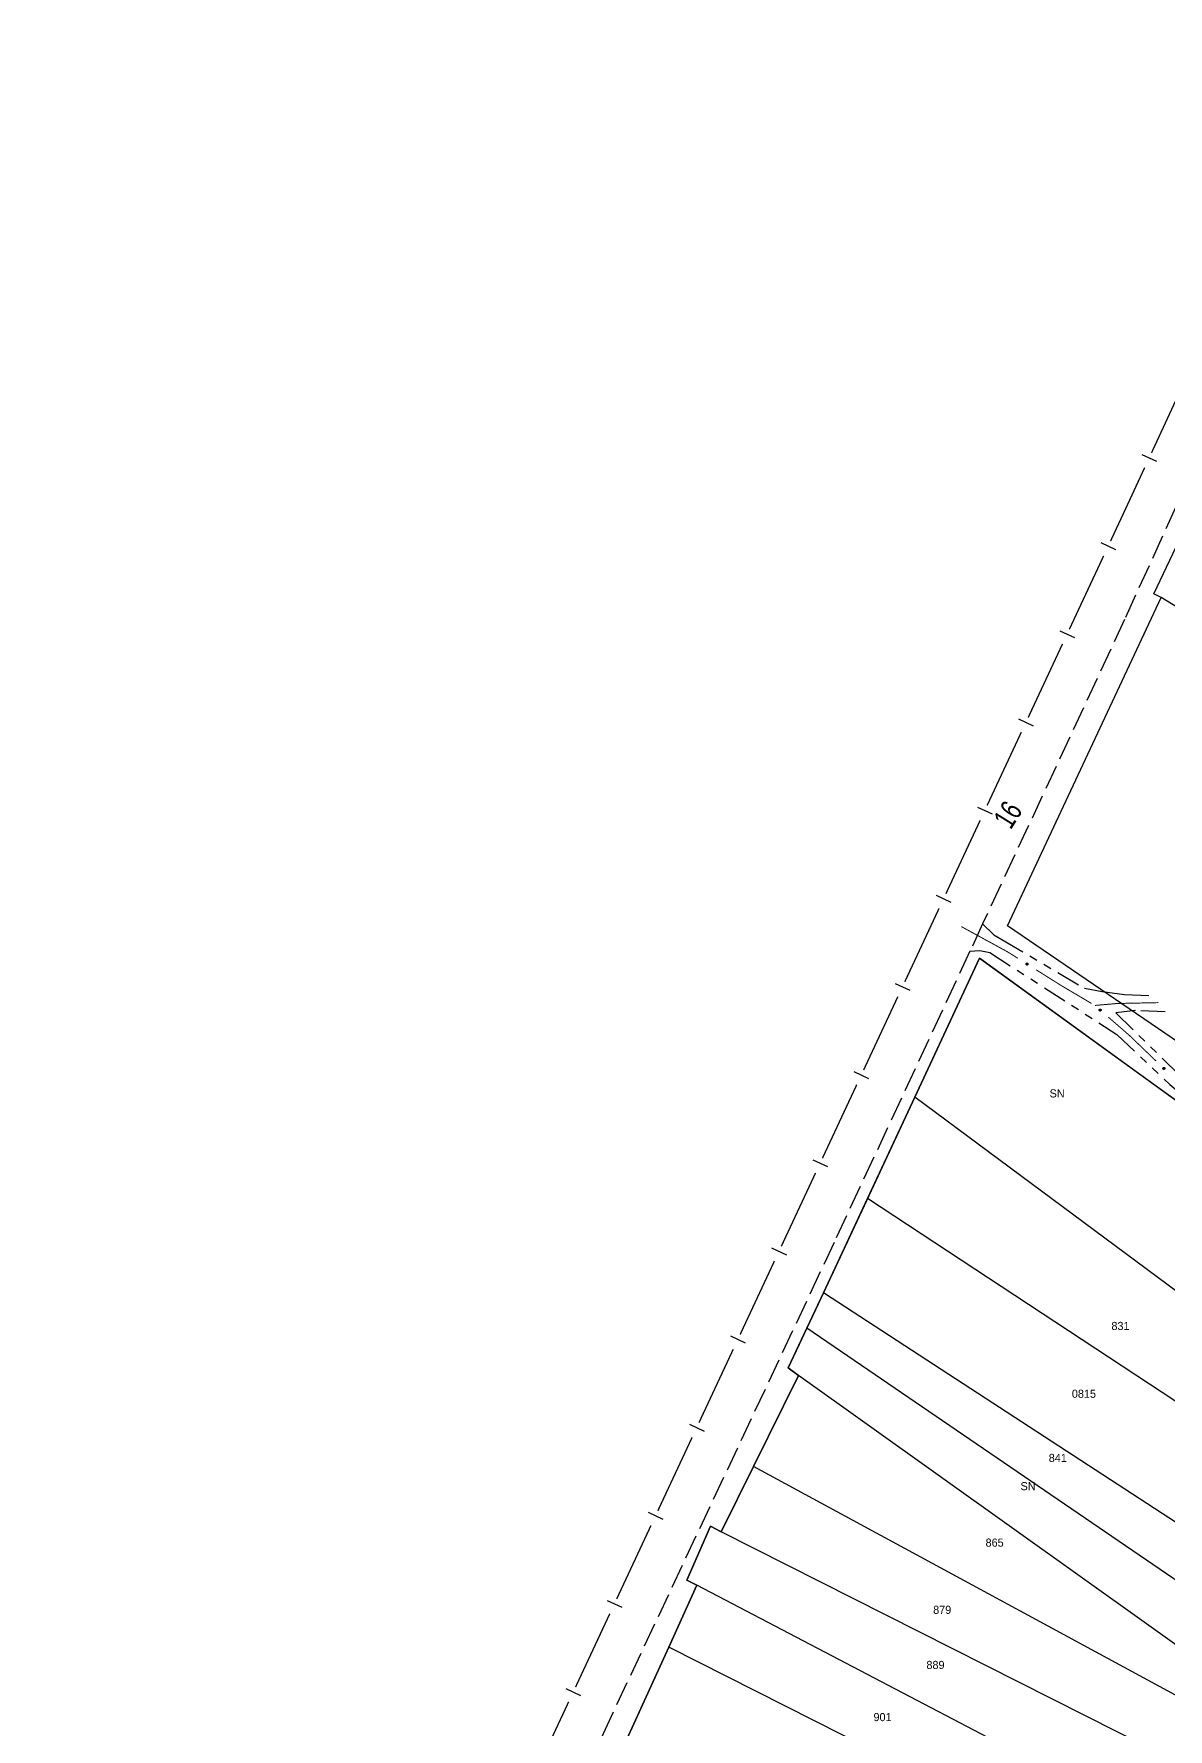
# Model space of a CAD drawing. Extents: x 204373 to 205952, y 4873300 to 4875179.
# Drawn here: x 204385.6 to 204595.5, y 4873976.1 to 4874289.7 of the extents above; entities that cross this region are included whole.
import ezdxf
from ezdxf.enums import TextEntityAlignment as Align

# ---------------------------------------------------------------- set-up
doc = ezdxf.new("R2010")
doc.units = 0
doc.header["$LTSCALE"] = 1.5
doc.header["$MEASUREMENT"] = 0
doc.linetypes.add('TRACO_11', pattern=[8, 3, -1, 3, -1])
doc.linetypes.add('TRACO_25', pattern=[8, 3, -1, 1, -1, 1, -1])
for name, color, linetype in [('CD_MALHA_LOTES', 7, 'CONTINUOUS'), ('LM-LIM-SETORES-BAIRROS', 250, 'CONTINUOUS'), ('RU-QUADRA', 220, 'CONTINUOUS'), ('SV-EIXO-RUA-N-PAV', 6, 'CONTINUOUS'), ('SV-RUA-NAO-PAV', 7, 'CONTINUOUS'), ('SV-RUA-PAVIM', 7, 'CONTINUOUS'), ('SV-TXT-RUA-PAV', 7, 'CONTINUOUS'), ('Th_NmrPort', 1, 'CONTINUOUS')]:
    doc.layers.add(name, color=color, linetype=linetype)
doc.styles.add('ARIAL', font='ARIAL.SHX')

msp = doc.modelspace()

# ---------------------------------------------------------------- linework, layer by layer
at = {"layer": 'CD_MALHA_LOTES', "linetype": 'Continuous', "flags": 128}
for points in [[(204592.835795, 4874186.134396), (204604.62197, 4874210.886664)], [(204594.183708, 4874185.406437), (204592.835795, 4874186.134396)], [(204565.80208, 4874124.718666), (204594.183708, 4874185.406437)], [(204634.408013, 4874160.910076), (204594.183708, 4874185.406437)], [(204637.395999, 4874075.836687), (204565.80208, 4874124.718666)], [(204548.599282, 4874092.980863), (204560.580126, 4874118.67822)], [(204560.580126, 4874118.67822), (204615.204462, 4874079.146554)], [(204539.873825, 4874074.230982), (204548.599282, 4874092.980863)], [(204597.40273, 4874056.800165), (204548.599282, 4874092.980863)], [(204531.754616, 4874056.783852), (204539.873825, 4874074.230982)], [(204616.770464, 4874023.61375), (204539.873825, 4874074.230982)], [(204528.65616, 4874050.246923), (204531.754616, 4874056.783852)], [(204605.210158, 4874008.939149), (204531.754616, 4874056.783852)], [(204525.171994, 4874042.896248), (204528.65616, 4874050.246923)], [(204625.369004, 4873984.187391), (204528.65616, 4874050.246923)], [(204518.766268, 4874024.677529), (204527.082654, 4874041.518602)], [(204527.082654, 4874041.518602), (204525.171994, 4874042.896248)], [(204618.207306, 4873976.46642), (204527.082654, 4874041.518602)], [(204512.786582, 4874012.568383), (204518.766268, 4874024.677529)], [(204609.355125, 4873975.55953), (204518.766268, 4874024.677529)], [(204506.45423, 4874003.642652), (204510.833142, 4874013.618581)], [(204510.833142, 4874013.618581), (204512.786582, 4874012.568383)], [(204604.615153, 4873966.211251), (204512.786582, 4874012.568383)], [(204503.092969, 4873991.259694), (204508.271832, 4874002.690539)], [(204508.271832, 4874002.690539), (204506.45423, 4874003.642652)], [(204599.042123, 4873955.219997), (204508.271832, 4874002.690539)], [(204495.370618, 4873974.214834), (204503.092969, 4873991.259694)], [(204567.615684, 4873958.635104), (204503.092969, 4873991.259694)]]:
    msp.add_lwpolyline(points, dxfattribs=at)
at = {"layer": 'LM-LIM-SETORES-BAIRROS', "const_width": 0.25}
for points in [[(204598.71641, 4874225.804813), (204592.414182, 4874212.192982)], [(204591.153736, 4874209.470616), (204587.792548, 4874202.210974)], [(204587.591471, 4874201.776679), (204584.832886, 4874195.867444)], [(204587.792548, 4874202.210974), (204587.591471, 4874201.776679)], [(204583.563874, 4874193.14906), (204577.218813, 4874179.557144)], [(204575.949801, 4874176.83876), (204569.60474, 4874163.246844)], [(204568.335728, 4874160.52846), (204561.990667, 4874146.936543)], [(204560.721654, 4874144.21816), (204554.376594, 4874130.626243)], [(204553.107581, 4874127.90786), (204546.76252, 4874114.315943)], [(204545.493508, 4874111.59756), (204539.148447, 4874098.005643)], [(204537.879435, 4874095.28726), (204531.534374, 4874081.695343)], [(204530.265362, 4874078.97696), (204523.920301, 4874065.385043)], [(204522.651289, 4874062.666659), (204516.306228, 4874049.074743)], [(204515.037216, 4874046.356359), (204508.692155, 4874032.764442)], [(204507.423143, 4874030.046059), (204501.078082, 4874016.454142)], [(204499.809069, 4874013.735759), (204493.464009, 4874000.143842)], [(204492.194996, 4873997.425459), (204485.849935, 4873983.833542)], [(204484.580923, 4873981.115159), (204478.235862, 4873967.523242)]]:
    msp.add_lwpolyline(points, dxfattribs=at)
at = {"layer": 'LM-LIM-SETORES-BAIRROS'}
for points in [[(204590.63285, 4874211.91575), (204593.355216, 4874210.655304)], [(204583.05069, 4874195.595822), (204585.769074, 4874194.32681)], [(204575.436617, 4874179.285522), (204578.155001, 4874178.01651)], [(204567.822544, 4874162.975222), (204570.540927, 4874161.70621)], [(204560.208471, 4874146.664922), (204562.926854, 4874145.39591)], [(204552.594398, 4874130.354622), (204555.312781, 4874129.085609)], [(204544.980325, 4874114.044321), (204547.698708, 4874112.775309)], [(204537.366252, 4874097.734021), (204540.084635, 4874096.465009)], [(204529.752178, 4874081.423721), (204532.470562, 4874080.154709)], [(204522.138105, 4874065.113421), (204524.856489, 4874063.844409)], [(204514.524032, 4874048.803121), (204517.242416, 4874047.534109)], [(204506.909959, 4874032.492821), (204509.628342, 4874031.223809)], [(204499.295886, 4874016.182521), (204502.014269, 4874014.913508)], [(204491.681813, 4873999.87222), (204494.400196, 4873998.603208)], [(204484.06774, 4873983.56192), (204486.786123, 4873982.292908)]]:
    msp.add_lwpolyline(points, dxfattribs=at)
at = {"layer": 'RU-QUADRA', "linetype": 'Continuous', "flags": 128}
for points in [[(204637.395999, 4874075.836687), (204565.80208, 4874124.718666), (204594.183708, 4874185.406437), (204592.835795, 4874186.134396), (204604.62197, 4874210.886664)], [(204688.885014, 4873940.858669), (204705.651866, 4873977.567162), (204717.821889, 4874004.255229), (204682.766931, 4874029.984244), (204644.636398, 4874058.391988), (204637.395814, 4874063.100262), (204634.214099, 4874065.169209), (204615.204462, 4874079.146554), (204590.599824, 4874096.952946), (204560.580126, 4874118.67822), (204548.599282, 4874092.980863), (204539.671673, 4874073.796583), (204531.754616, 4874056.783852), (204525.171994, 4874042.896248), (204527.082654, 4874041.518602), (204518.766268, 4874024.677529), (204512.786582, 4874012.568383), (204510.833142, 4874013.618581), (204506.45423, 4874003.642652), (204508.271832, 4874002.690539), (204503.092969, 4873991.259694), (204495.370618, 4873974.214834)]]:
    msp.add_lwpolyline(points, dxfattribs=at)
at = {"layer": 'SV-EIXO-RUA-N-PAV', "const_width": 0.18}
for points in [[(204557.231612, 4874124.553598), (204565.125203, 4874120.230263)], [(204565.125203, 4874120.230263), (204565.914813, 4874119.797792)], [(204565.914813, 4874119.797792), (204567.692508, 4874118.680384)], [(204571.079054, 4874116.551698), (204575.312236, 4874113.89084)], [(204575.312236, 4874113.89084), (204575.753514, 4874113.613466)], [(204575.753514, 4874113.613466), (204581.331274, 4874110.317516)], [(204581.93784, 4874109.959091), (204585.922843, 4874110.305149)], [(204585.922843, 4874110.305149), (204586.08393, 4874110.319137)], [(204586.08393, 4874110.319137), (204592.920711, 4874110.46358)], [(204592.920711, 4874110.46358), (204593.677655, 4874110.479567)], [(204584.42637, 4874107.798719), (204588.202076, 4874104.520908)], [(204588.202076, 4874104.520908), (204588.332996, 4874104.407252)], [(204588.332996, 4874104.407252), (204593.25571, 4874099.677586)]]:
    msp.add_lwpolyline(points, dxfattribs=at)
at = {"layer": 'SV-EIXO-RUA-N-PAV'}
for points in [[(204569.322717, 4874117.785702), (204569.370242, 4874117.797251), (204569.41345, 4874117.79746), (204569.449537, 4874117.787261), (204569.479076, 4874117.769934), (204569.507299, 4874117.748804), (204569.531054, 4874117.721222), (204569.550638, 4874117.684769), (204569.562559, 4874117.637176), (204569.559863, 4874117.5929), (204569.551758, 4874117.556986), (204569.535463, 4874117.525144), (204569.514477, 4874117.49807), (204569.485011, 4874117.474343), (204569.447875, 4874117.454856), (204569.399729, 4874117.444028), (204569.357368, 4874117.444114), (204569.322722, 4874117.454895), (204569.290814, 4874117.471479), (204569.262259, 4874117.493397), (204569.239097, 4874117.520606), (204569.219544, 4874117.558031), (204569.209486, 4874117.605693), (204569.20909, 4874117.647944), (204569.219382, 4874117.682732), (204569.236416, 4874117.713778), (204569.257265, 4874117.742344), (204569.283997, 4874117.767377), (204569.322717, 4874117.785702)], [(204582.879753, 4874109.287161), (204582.928486, 4874109.291296), (204582.971216, 4874109.284884), (204583.005315, 4874109.269279), (204583.031852, 4874109.247632), (204583.056506, 4874109.222428), (204583.075756, 4874109.191534), (204583.089527, 4874109.152511), (204583.094017, 4874109.103654), (204583.084572, 4874109.060314), (204583.071062, 4874109.026065), (204583.050083, 4874108.997094), (204583.025197, 4874108.973554), (204582.992445, 4874108.954619), (204582.952763, 4874108.94105), (204582.903526, 4874108.937724), (204582.861679, 4874108.944297), (204582.829092, 4874108.960257), (204582.800101, 4874108.981532), (204582.775239, 4874109.007565), (204582.756518, 4874109.038001), (204582.742928, 4874109.077978), (204582.740288, 4874109.126619), (204582.746368, 4874109.168431), (204582.761866, 4874109.201233), (204582.783455, 4874109.229304), (204582.808433, 4874109.254339), (204582.838683, 4874109.274983), (204582.879753, 4874109.287161)], [(204594.680935, 4874098.483954), (204594.729788, 4874098.486287), (204594.772251, 4874098.478302), (204594.805751, 4874098.461448), (204594.831471, 4874098.438836), (204594.855177, 4874098.41274), (204594.873274, 4874098.381155), (204594.885594, 4874098.341651), (204594.888278, 4874098.292662), (204594.87724, 4874098.2497), (204594.862474, 4874098.215973), (204594.840439, 4874098.187796), (204594.814702, 4874098.165191), (204594.781272, 4874098.147478), (204594.741117, 4874098.135384), (204594.691791, 4874098.133877), (204594.650214, 4874098.141991), (204594.61824, 4874098.159143), (204594.590053, 4874098.181474), (204594.56617, 4874098.208407), (204594.548585, 4874098.239513), (204594.53648, 4874098.279965), (204594.535638, 4874098.32867), (204594.543257, 4874098.37023), (204594.559956, 4874098.402437), (204594.582566, 4874098.429691), (204594.608451, 4874098.453788), (204594.639443, 4874098.4733), (204594.680935, 4874098.483954)]]:
    msp.add_lwpolyline(points, close=True, dxfattribs=at)
for points in [[(204569.20909, 4874117.647944), (204569.514477, 4874117.49807)], [(204569.209486, 4874117.605693), (204569.485011, 4874117.474343)], [(204569.210593, 4874117.624815), (204569.495181, 4874117.487835)], [(204569.216765, 4874117.66284), (204569.522148, 4874117.512789)], [(204569.21858, 4874117.581114), (204569.463593, 4874117.465786)], [(204569.219382, 4874117.682732), (204569.535463, 4874117.525144)], [(204569.219544, 4874117.558031), (204569.447875, 4874117.454856)], [(204569.229869, 4874117.696507), (204569.540731, 4874117.539789)], [(204569.235249, 4874117.538402), (204569.416987, 4874117.453178)], [(204569.236416, 4874117.713778), (204569.551758, 4874117.556986)], [(204569.239097, 4874117.520606), (204569.399729, 4874117.444028)], [(204569.25063, 4874117.726973), (204569.552548, 4874117.5791)], [(204569.25469, 4874117.50523), (204569.372856, 4874117.447071)], [(204569.257265, 4874117.742344), (204569.559863, 4874117.5929)], [(204569.262259, 4874117.493397), (204569.357368, 4874117.444114)], [(204569.274561, 4874117.752223), (204569.557565, 4874117.617851)], [(204569.283997, 4874117.767377), (204569.562559, 4874117.637176)], [(204569.303112, 4874117.774569), (204569.552614, 4874117.661255)], [(204569.322717, 4874117.785702), (204569.550638, 4874117.684769)], [(204569.34886, 4874117.790941), (204569.534361, 4874117.706574)], [(204569.370242, 4874117.797251), (204569.531054, 4874117.721222)], [(204569.394872, 4874117.797476), (204569.511157, 4874117.738889)], [(204569.41345, 4874117.79746), (204569.507299, 4874117.748804)], [(204582.740288, 4874109.126619), (204582.992445, 4874108.954619)], [(204582.742928, 4874109.077978), (204582.952763, 4874108.94105)], [(204582.74431, 4874109.145346), (204583.004562, 4874108.966395)], [(204582.745511, 4874109.100936), (204582.96997, 4874108.949444)], [(204582.746368, 4874109.168431), (204583.025197, 4874108.973554)], [(204582.755441, 4874109.056176), (204582.921982, 4874108.944122)], [(204582.756234, 4874109.181976), (204583.035032, 4874108.986924)], [(204582.756518, 4874109.038001), (204582.903526, 4874108.937724)], [(204582.761866, 4874109.201233), (204583.050083, 4874108.997094)], [(204582.769572, 4874109.020418), (204582.877437, 4874108.944847)], [(204582.774339, 4874109.21324), (204583.057531, 4874109.010759)], [(204582.775239, 4874109.007565), (204582.861679, 4874108.944297)], [(204582.783455, 4874109.229304), (204583.071062, 4874109.026065)], [(204582.799522, 4874109.240166), (204583.07523, 4874109.047797)], [(204582.808433, 4874109.254339), (204583.084572, 4874109.060314)], [(204582.827037, 4874109.261454), (204583.086122, 4874109.085322)], [(204582.838683, 4874109.274983), (204583.094017, 4874109.103654)], [(204582.858674, 4874109.279163), (204583.087878, 4874109.128973)], [(204582.879753, 4874109.287161), (204583.089527, 4874109.152511)], [(204582.90639, 4874109.288335), (204583.076781, 4874109.176552)], [(204582.928486, 4874109.291296), (204583.075756, 4874109.191534)], [(204582.95286, 4874109.287746), (204583.0588, 4874109.212039)], [(204582.971216, 4874109.284884), (204583.056506, 4874109.222428)], [(204594.535638, 4874098.32867), (204594.781272, 4874098.147478)], [(204594.53648, 4874098.279965), (204594.741117, 4874098.135384)], [(204594.539909, 4874098.302812), (204594.758622, 4874098.143136)], [(204594.540349, 4874098.347236), (204594.793816, 4874098.158799)], [(204594.543257, 4874098.37023), (204594.814702, 4874098.165191)], [(204594.54818, 4874098.257716), (204594.71047, 4874098.13959)], [(204594.548585, 4874098.239513), (204594.691791, 4874098.133877)], [(204594.553616, 4874098.383401), (204594.825024, 4874098.178189)], [(204594.559956, 4874098.402437), (204594.840439, 4874098.187796)], [(204594.560981, 4874098.22146), (204594.665982, 4874098.141959)], [(204594.56617, 4874098.208407), (204594.650214, 4874098.141991)], [(204594.572864, 4874098.413975), (204594.848388, 4874098.201177)], [(204594.582566, 4874098.429691), (204594.862474, 4874098.215973)], [(204594.599023, 4874098.439953), (204594.867441, 4874098.237536)], [(204594.608451, 4874098.453788), (204594.87724, 4874098.2497)], [(204594.627306, 4874098.46021), (204594.879712, 4874098.274634)], [(204594.639443, 4874098.4733), (204594.888278, 4874098.292662)], [(204594.659575, 4874098.47674), (204594.883077, 4874098.31819)], [(204594.680935, 4874098.483954), (204594.885594, 4874098.341651)], [(204594.707597, 4874098.484143), (204594.873745, 4874098.366147)], [(204594.729788, 4874098.486287), (204594.873274, 4874098.381155)], [(204594.754014, 4874098.481839), (204594.857086, 4874098.402273)], [(204594.772251, 4874098.478302), (204594.855177, 4874098.41274)]]:
    msp.add_lwpolyline(points, dxfattribs=at)
at = {"layer": 'SV-RUA-NAO-PAV', "linetype": 'TRACO_25'}
for points in [[(204561.174225, 4874125.034773, 11.335354), (204563.23301, 4874123.053598, 11.335354), (204564.729588, 4874122.168236, 11.335354), (204580.012841, 4874113.126797, 11.533243), (204583.26822, 4874112.526595, 11.632189), (204587.425014, 4874112.001364, 11.681661), (204592.8838, 4874111.75111, 11.706397)], [(204558.813758, 4874119.973049, 11.508508), (204560.67983, 4874120.153381, 11.508508), (204562.50787, 4874119.75326, 11.508508), (204586.025069, 4874104.575595, 11.681661), (204595.793506, 4874095.32416, 11.75587), (204601.529144, 4874090.498385, 11.780605), (204618.158867, 4874080.146543, 11.805342), (204635.941439, 4874066.519288, 11.805342), (204637.395848, 4874065.452375, 11.830078)], [(204594.923109, 4874108.793103, 11.731133), (204589.462916, 4874109.020611, 11.731133), (204585.798467, 4874108.601053, 11.656924), (204597.846311, 4874096.849245, 11.805342), (204606.311705, 4874090.723212, 11.805342), (204618.558163, 4874084.497011, 11.830078), (204633.159411, 4874074.920339, 11.632189), (204637.395933, 4874071.281968, 11.55798)]]:
    msp.add_polyline3d(points, dxfattribs=at)
at = {"layer": 'SV-RUA-PAVIM', "linetype": 'TRACO_11'}
msp.add_polyline3d([(204637.399095, 4874289.709019, 11.211673), (204603.59378, 4874215.912267, 11.211673), (204601.891913, 4874213.162031, 11.211673), (204587.428648, 4874181.334086, 11.211673), (204561.174225, 4874125.034773, 11.434299), (204558.813758, 4874119.973049, 11.434299), (204533.678421, 4874066.073477, 11.434299), (204490.948185, 4873975.222401, 11.285881), (204487.724817, 4873968.251696, 11.285881), (204472.517355, 4873935.364742, 11.285881), (204469.348043, 4873928.510934, 11.285881), (204449.86355, 4873886.374673, 10.593267), (204447.761933, 4873881.829814, 10.593267), (204432.126524, 4873848.224018, 10.420115), (204409.719508, 4873800.415706, 11.481486), (204408.246485, 4873797.267602, 11.06647), (204402.41152, 4873785.04284, 11.06647), (204395.200837, 4873769.29319, 11.06647), (204390.267212, 4873758.477165, 11.06647), (204385.838213, 4873749.015289, 11.027327), (204385.646878, 4873747.378363, 11.027327), (204386.660567, 4873745.61214, 11.027327), (204411.317128, 4873733.676464, 10.385366), (204541.01, 4873672.22, 10.15877)], dxfattribs=at)

# ---------------------------------------------------------------- texts
at = {"layer": 'SV-TXT-RUA-PAV', "style": 'ARIAL', "width": 0.7}
msp.add_text('16', height=4, rotation=58, dxfattribs=at).set_placement((204566.370936, 4874142.353178))
at = {"layer": 'Th_NmrPort', "color": 1}
for s, p in [('SN', (204573.558035, 4874093.685059)), ('831', (204584.99788, 4874050.661295)), ('0815', (204577.683397, 4874038.122623)), ('841', (204573.405215, 4874026.242692)), ('SN', (204568.182677, 4874021.020154)), ('865', (204561.716678, 4874010.575079)), ('879', (204552.017679, 4873998.140465)), ('889', (204550.774218, 4873987.944081)), ('901', (204540.979347, 4873978.291843))]:
    msp.add_text(s, height=1.5, dxfattribs=at).set_placement(p, align=Align.MIDDLE_LEFT)

doc.saveas('drawing.dxf')
